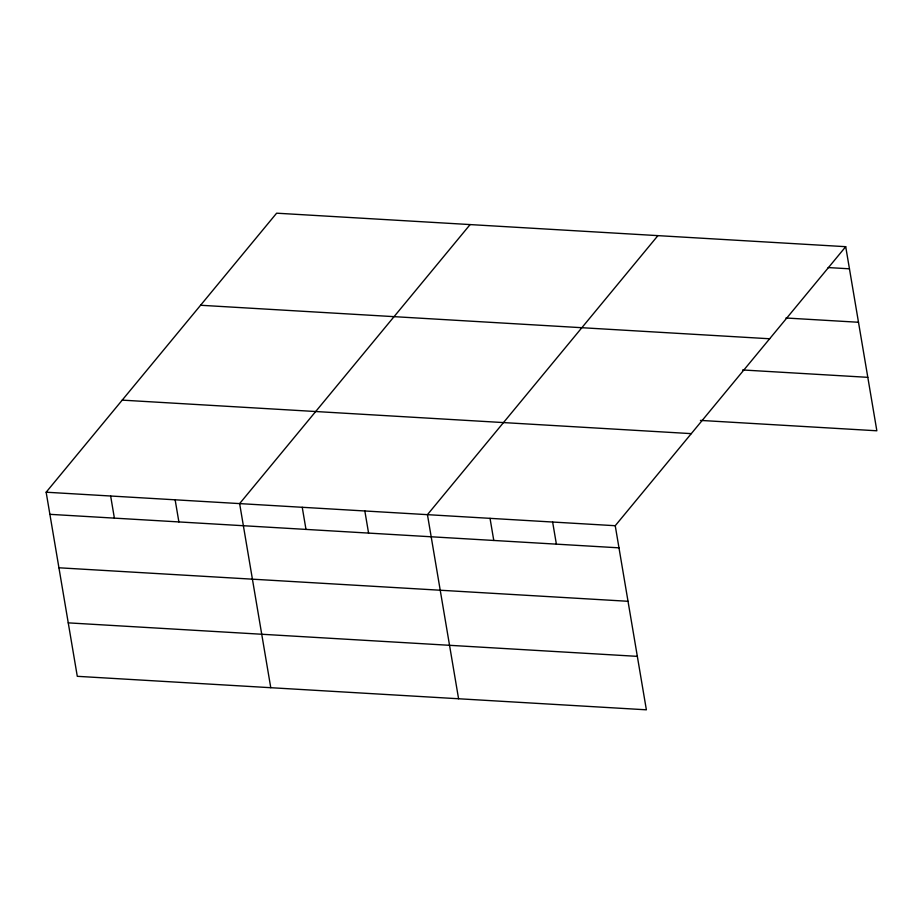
<?xml version="1.0" encoding="UTF-8"?>
<svg xmlns="http://www.w3.org/2000/svg" width="923" height="923" viewBox="0 0 923 923"><rect width="100%" height="100%" fill="white"/><g stroke="black" fill="none" stroke-linecap="round" stroke-linejoin="round"><path stroke-width="1.38" d="M845.71 246.683L615.237 525.718L646.377 709.81L77.29 676.317L46.15 492.213L276.623 213.19L845.71 246.683L876.85 430.787L700.43 420.403M470.119 224.577L239.634 503.6L270.774 687.704M657.914 235.63L427.441 514.653L458.581 698.757M828.116 267.555L849.448 268.812M785.935 317.997L858.494 322.265M200.568 305.259L769.655 338.764M742.611 369.961L867.805 377.334M122.205 400.132L691.292 433.637M46.15 492.213L615.237 525.718M49.888 514.33L618.975 547.835M58.934 567.783L628.021 601.288M68.244 622.863L637.332 656.357M552.635 522.026L556.384 544.155M490.032 518.345L493.782 540.463M364.839 510.973L368.577 533.102M302.236 507.292L305.986 529.41M175.139 499.805L178.889 521.933M110.645 496.009L114.383 518.138"/></g></svg>
